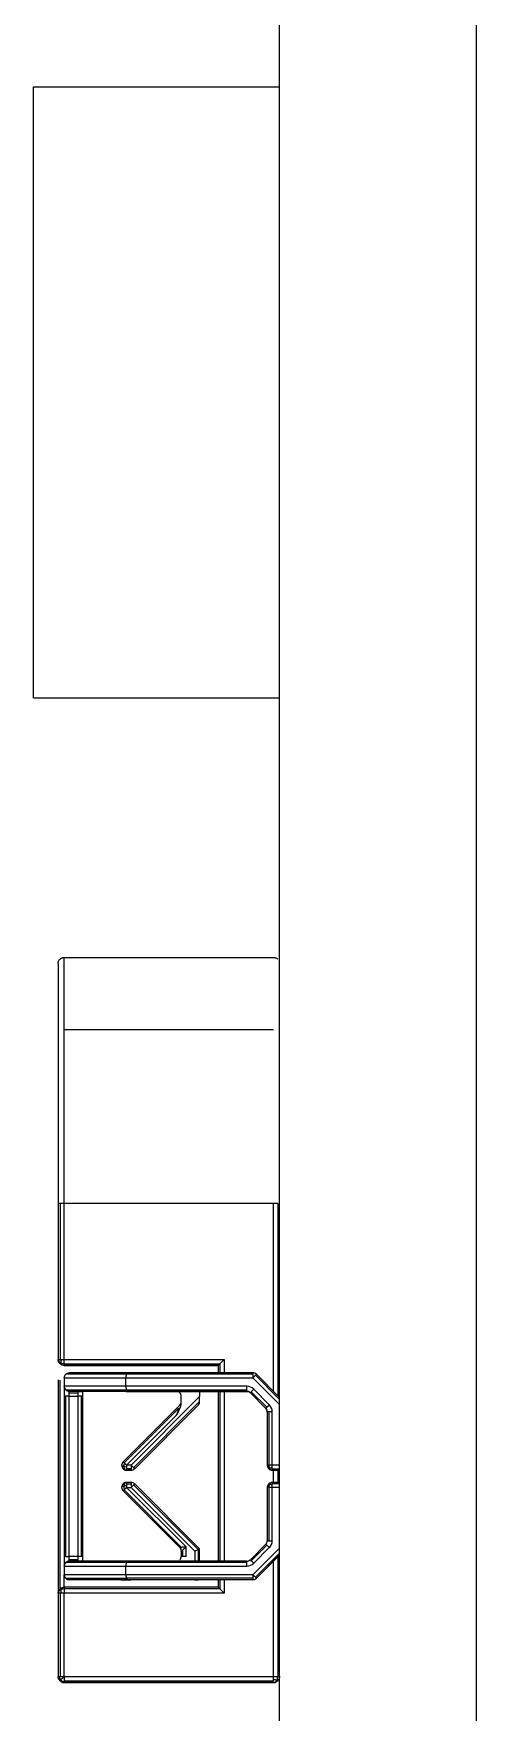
# Model space of a CAD drawing. Header units: millimetres. Extents: x 172 to 597, y 625 to 806.
# Drawn here: x 593.6 to 597.2, y 773.32 to 786.95 of the extents above; entities that cross this region are included whole.
import ezdxf

# ---------------------------------------------------------------- set-up
doc = ezdxf.new("R2010")
doc.units = ezdxf.units.MM

msp = doc.modelspace()

# ---------------------------------------------------------------- linework, layer by layer
at = {"color": 7, "linetype": 'Continuous', "lineweight": 25}
for p, q in [((595.598, 688.47), (595.598, 804.533)), ((597.198, 688.47), (597.198, 804.533)), ((593.598, 781.558), (593.598, 786.521)), ((593.598, 786.521), (595.598, 786.521)), ((593.598, 781.558), (595.598, 781.558)), ((593.848, 779.451), (595.548, 779.451)), ((593.848, 778.865), (595.548, 778.865)), ((593.798, 777.451), (593.798, 776.186)), ((593.813, 777.451), (593.813, 776.186)), ((593.848, 776.186), (593.848, 777.451)), ((595.548, 777.451), (593.848, 777.451)), ((593.848, 776.186), (595.148, 776.186)), ((593.848, 776.151), (595.113, 776.151)), ((593.848, 776.136), (595.098, 776.136)), ((595.098, 776.136), (593.848, 776.136)), ((593.848, 776.037), (593.848, 775.967)), ((593.848, 776.037), (594.348, 776.037)), ((594.353, 776.065), (593.86, 776.065)), ((594.364, 776.077), (593.888, 776.077)), ((594.348, 775.967), (594.348, 776.037)), ((594.348, 776.037), (595.381, 776.037)), ((595.381, 776.065), (594.353, 776.065)), ((595.381, 776.077), (594.364, 776.077)), ((595.098, 776.136), (595.098, 776.077)), ((595.381, 776.077), (595.381, 776.065)), ((595.381, 776.065), (595.381, 776.037)), ((595.598, 775.877), (595.41, 776.065)), ((593.798, 776.021), (593.798, 774.287)), ((594.348, 775.967), (593.848, 775.967)), ((593.848, 775.967), (593.848, 775.966)), ((593.848, 775.966), (593.848, 775.886)), ((593.86, 775.938), (594.353, 775.938)), ((593.86, 775.938), (593.86, 775.938)), ((593.888, 775.927), (594.364, 775.927)), ((593.888, 775.926), (593.888, 775.927)), ((593.958, 775.926), (593.888, 775.926)), ((593.888, 775.915), (593.888, 775.926)), ((593.888, 775.915), (593.958, 775.915)), ((593.888, 775.886), (593.888, 775.915)), ((593.958, 775.926), (593.958, 775.915)), ((593.958, 775.915), (593.958, 775.886)), ((594.758, 775.926), (593.998, 775.926)), ((593.998, 775.886), (593.998, 775.926)), ((595.331, 775.967), (594.348, 775.967)), ((594.348, 775.926), (595.346, 775.926)), ((594.348, 775.926), (594.348, 775.926)), ((594.758, 775.926), (594.348, 775.926)), ((594.353, 775.938), (595.331, 775.938)), ((594.364, 775.927), (595.331, 775.927)), ((594.758, 775.926), (594.758, 775.926)), ((594.786, 775.914), (594.786, 775.914)), ((594.948, 775.926), (594.948, 775.883)), ((595.098, 775.926), (595.098, 774.547)), ((595.331, 775.938), (595.331, 775.967)), ((595.331, 775.927), (595.331, 775.938)), ((595.331, 775.927), (595.331, 775.926)), ((595.347, 775.924), (595.347, 775.923)), ((595.36, 775.915), (595.486, 775.788)), ((595.486, 775.788), (595.36, 775.915)), ((595.36, 775.915), (595.36, 775.915)), ((595.368, 775.923), (595.494, 775.797)), ((595.514, 775.817), (595.388, 775.943)), ((593.848, 775.886), (593.848, 774.586)), ((593.86, 774.586), (593.86, 775.886)), ((593.888, 775.886), (593.958, 775.886)), ((593.888, 774.586), (593.888, 775.886)), ((593.958, 775.886), (593.958, 774.586)), ((593.986, 775.886), (593.986, 774.586)), ((593.998, 774.586), (593.998, 775.886)), ((594.786, 775.814), (594.326, 775.354)), ((594.334, 775.346), (594.778, 775.789)), ((594.948, 775.883), (594.391, 775.326)), ((594.948, 775.843), (594.411, 775.306)), ((594.42, 775.298), (594.936, 775.814)), ((594.936, 775.814), (594.42, 775.297)), ((594.798, 775.827), (594.798, 775.886)), ((594.936, 775.814), (594.936, 775.814)), ((594.945, 775.827), (594.945, 775.827)), ((595.494, 775.797), (595.486, 775.788)), ((595.486, 775.788), (595.495, 775.775)), ((595.486, 775.788), (595.486, 775.788)), ((595.495, 775.775), (595.495, 775.775)), ((595.498, 775.76), (595.498, 775.327)), ((595.51, 775.76), (595.51, 775.327)), ((595.538, 775.327), (595.538, 775.76)), ((594.354, 775.326), (594.758, 775.729)), ((594.337, 775.343), (594.334, 775.346)), ((594.317, 775.311), (594.317, 775.31)), ((594.391, 775.326), (594.354, 775.326)), ((594.354, 775.326), (594.354, 775.315)), ((594.354, 775.315), (594.354, 775.298)), ((594.391, 775.298), (594.354, 775.298)), ((594.354, 775.298), (594.354, 775.286)), ((594.354, 775.286), (594.391, 775.286)), ((594.354, 775.286), (594.354, 775.286)), ((594.391, 775.286), (594.354, 775.286)), ((594.391, 775.326), (594.391, 775.298)), ((594.391, 775.298), (594.391, 775.286)), ((594.391, 775.286), (594.391, 775.286)), ((594.407, 775.289), (594.407, 775.289)), ((594.42, 775.298), (594.411, 775.306)), ((594.42, 775.297), (594.42, 775.298)), ((595.498, 775.327), (595.498, 775.326)), ((595.51, 775.298), (595.51, 775.298)), ((595.538, 775.309), (595.538, 775.327)), ((595.538, 775.298), (595.538, 775.309)), ((595.538, 775.287), (595.538, 775.298)), ((595.538, 775.286), (595.538, 775.287)), ((595.598, 775.286), (595.538, 775.286)), ((594.334, 775.126), (594.326, 775.118)), ((594.326, 775.118), (594.786, 774.658)), ((594.326, 775.117), (594.326, 775.118)), ((594.786, 774.657), (594.326, 775.117)), ((594.334, 775.126), (594.337, 775.129)), ((594.801, 774.659), (594.334, 775.126)), ((594.354, 775.186), (594.354, 775.174)), ((594.391, 775.186), (594.354, 775.186)), ((594.354, 775.174), (594.354, 775.157)), ((594.354, 775.174), (594.391, 775.174)), ((594.354, 775.157), (594.354, 775.146)), ((594.838, 774.663), (594.354, 775.146)), ((594.354, 775.146), (594.391, 775.146)), ((594.391, 775.186), (594.391, 775.174)), ((594.391, 775.174), (594.391, 775.146)), ((594.391, 775.146), (594.908, 774.629)), ((594.411, 775.166), (594.936, 774.641)), ((594.948, 774.646), (594.42, 775.174)), ((595.498, 775.147), (595.498, 774.713)), ((595.51, 775.147), (595.51, 774.713)), ((595.538, 775.175), (595.538, 775.187)), ((595.598, 775.187), (595.538, 775.187)), ((595.538, 775.165), (595.538, 775.175)), ((595.538, 775.147), (595.538, 775.165)), ((595.538, 774.713), (595.538, 775.147)), ((594.838, 774.586), (594.838, 774.663)), ((595.486, 774.685), (595.36, 774.558)), ((595.494, 774.677), (595.368, 774.55)), ((593.848, 774.586), (593.848, 774.507)), ((594.353, 774.535), (593.86, 774.535)), ((593.888, 774.558), (593.888, 774.586)), ((593.958, 774.586), (593.888, 774.586)), ((593.958, 774.558), (593.888, 774.558)), ((594.364, 774.547), (593.888, 774.547)), ((593.958, 774.586), (593.958, 774.558)), ((593.998, 774.546), (593.998, 774.586)), ((595.331, 774.535), (594.353, 774.535)), ((595.331, 774.547), (594.364, 774.547)), ((594.786, 774.658), (594.795, 774.645)), ((594.786, 774.658), (594.786, 774.657)), ((594.795, 774.645), (594.798, 774.629)), ((594.795, 774.645), (594.795, 774.644)), ((594.798, 774.629), (594.798, 774.586)), ((594.81, 774.586), (594.81, 774.639)), ((594.948, 774.547), (594.948, 774.646)), ((595.331, 774.535), (595.331, 774.547)), ((595.331, 774.507), (595.331, 774.535)), ((595.368, 774.55), (595.36, 774.558)), ((595.388, 774.53), (595.514, 774.657)), ((595.41, 774.408), (595.598, 774.597)), ((595.598, 774.596), (595.41, 774.408)), ((593.848, 774.507), (593.848, 774.437)), ((593.848, 774.507), (594.348, 774.507)), ((594.348, 774.437), (593.848, 774.437)), ((593.848, 774.437), (593.848, 774.436)), ((593.86, 774.408), (594.353, 774.408)), ((593.86, 774.408), (593.86, 774.407)), ((593.888, 774.397), (594.364, 774.397)), ((593.888, 774.396), (593.888, 774.397)), ((594.948, 774.396), (593.888, 774.396)), ((594.308, 774.396), (594.308, 774.396)), ((594.908, 774.396), (594.308, 774.396)), ((594.31, 774.396), (594.308, 774.396)), ((594.348, 774.437), (594.348, 774.507)), ((594.348, 774.507), (595.331, 774.507)), ((595.381, 774.437), (594.348, 774.437)), ((595.381, 774.408), (594.353, 774.408)), ((594.364, 774.397), (595.381, 774.397)), ((595.381, 774.396), (594.388, 774.396)), ((594.948, 774.396), (594.948, 774.396)), ((594.948, 774.396), (594.948, 774.396)), ((595.098, 774.396), (595.098, 774.336)), ((595.381, 774.437), (595.381, 774.408)), ((595.381, 774.408), (595.381, 774.397)), ((595.381, 774.397), (595.381, 774.396)), ((595.397, 774.399), (595.397, 774.4)), ((595.41, 774.408), (595.401, 774.417)), ((595.41, 774.408), (595.41, 774.408)), ((593.798, 774.286), (593.798, 773.611)), ((593.813, 774.286), (593.813, 773.611)), ((595.098, 774.336), (593.848, 774.336)), ((595.113, 774.322), (593.848, 774.322)), ((595.148, 774.286), (593.848, 774.286)), ((593.848, 773.611), (593.848, 774.286)), ((593.798, 773.611), (593.798, 773.611)), ((593.813, 773.576), (593.813, 773.575)), ((593.848, 773.611), (595.548, 773.611)), ((593.848, 773.576), (595.548, 773.576)), ((595.583, 773.576), (595.583, 773.575)), ((595.548, 773.561), (593.848, 773.561)), ((593.848, 773.561), (595.548, 773.561)), ((593.848, 773.561), (593.848, 773.561)), ((595.548, 773.561), (595.548, 773.561))]:
    msp.add_line(p, q, dxfattribs=at)
at = {"color": 8, "linetype": 'Continuous', "lineweight": 25}
for p, q in [((595.548, 775.927), (595.548, 777.451)), ((595.583, 777.451), (595.583, 775.891)), ((595.148, 776.186), (595.148, 776.077)), ((595.113, 776.151), (595.113, 776.077)), ((595.381, 776.037), (595.598, 775.82)), ((595.598, 775.86), (595.401, 776.057)), ((593.813, 774.322), (593.813, 776.016)), ((595.113, 775.926), (595.113, 774.547)), ((595.148, 775.926), (595.148, 774.547)), ((595.598, 775.327), (595.538, 775.327)), ((595.538, 775.298), (595.598, 775.298)), ((595.538, 775.287), (595.598, 775.287)), ((595.548, 775.187), (595.548, 775.286)), ((595.583, 775.286), (595.583, 775.187)), ((595.598, 775.175), (595.538, 775.175)), ((595.538, 775.147), (595.598, 775.147)), ((593.888, 774.547), (593.888, 774.558)), ((593.958, 774.558), (593.958, 774.547)), ((594.908, 774.629), (594.908, 774.547)), ((594.936, 774.641), (594.936, 774.547)), ((595.598, 774.653), (595.381, 774.437)), ((595.401, 774.417), (595.598, 774.613)), ((595.548, 773.611), (595.548, 774.546)), ((595.583, 774.582), (595.583, 773.611)), ((593.848, 774.336), (593.848, 774.435)), ((594.908, 774.396), (594.908, 774.396)), ((594.936, 774.396), (594.936, 774.396)), ((595.113, 774.396), (595.113, 774.322)), ((595.148, 774.396), (595.148, 774.286))]:
    msp.add_line(p, q, dxfattribs=at)
at = {"color": 7, "linetype": 'Continuous', "lineweight": 25, "flags": 128}
for points in [[(595.381, 776.037), (595.384, 776.039), (595.387, 776.042), (595.39, 776.045), (595.392, 776.047), (595.395, 776.05), (595.397, 776.052), (595.399, 776.055), (595.401, 776.057)], [(595.401, 776.057), (595.403, 776.058), (595.405, 776.06), (595.406, 776.062), (595.407, 776.063), (595.408, 776.064), (595.409, 776.064), (595.409, 776.065), (595.41, 776.065)], [(595.368, 775.923), (595.366, 775.921), (595.364, 775.92), (595.363, 775.918), (595.362, 775.917), (595.361, 775.916), (595.36, 775.915), (595.36, 775.915), (595.36, 775.915)], [(595.388, 775.943), (595.385, 775.94), (595.382, 775.938), (595.38, 775.935), (595.377, 775.932), (595.375, 775.93), (595.372, 775.927), (595.37, 775.925), (595.368, 775.923)], [(593.888, 775.886), (593.884, 775.886), (593.88, 775.886), (593.876, 775.886), (593.873, 775.886), (593.869, 775.886), (593.866, 775.886), (593.862, 775.886), (593.86, 775.886)], [(593.986, 775.886), (593.983, 775.886), (593.98, 775.886), (593.977, 775.886), (593.973, 775.886), (593.969, 775.886), (593.966, 775.886), (593.962, 775.886), (593.958, 775.886)], [(595.494, 775.797), (595.496, 775.799), (595.499, 775.801), (595.501, 775.803), (595.504, 775.806), (595.506, 775.808), (595.509, 775.811), (595.512, 775.814), (595.514, 775.817)], [(595.538, 775.76), (595.534, 775.76), (595.53, 775.76), (595.526, 775.76), (595.523, 775.76), (595.519, 775.76), (595.516, 775.76), (595.512, 775.76), (595.51, 775.76)], [(594.334, 775.346), (594.333, 775.348), (594.331, 775.35), (594.329, 775.351), (594.328, 775.352), (594.327, 775.353), (594.327, 775.354), (594.326, 775.354), (594.326, 775.354)], [(594.354, 775.326), (594.352, 775.328), (594.35, 775.331), (594.348, 775.333), (594.345, 775.335), (594.343, 775.337), (594.341, 775.339), (594.339, 775.341), (594.337, 775.343)], [(594.332, 775.317), (594.328, 775.318), (594.325, 775.319), (594.322, 775.32), (594.319, 775.321), (594.317, 775.322), (594.316, 775.323), (594.315, 775.325), (594.314, 775.326)], [(594.411, 775.306), (594.409, 775.308), (594.407, 775.31), (594.405, 775.313), (594.402, 775.315), (594.4, 775.318), (594.397, 775.321), (594.394, 775.323), (594.391, 775.326)], [(595.538, 775.327), (595.534, 775.327), (595.53, 775.327), (595.526, 775.327), (595.523, 775.327), (595.519, 775.327), (595.516, 775.327), (595.512, 775.327), (595.51, 775.327)], [(594.332, 775.155), (594.328, 775.155), (594.325, 775.154), (594.322, 775.152), (594.319, 775.151), (594.317, 775.15), (594.316, 775.149), (594.315, 775.147), (594.314, 775.146)], [(594.337, 775.129), (594.339, 775.131), (594.341, 775.133), (594.343, 775.135), (594.345, 775.137), (594.348, 775.139), (594.35, 775.141), (594.352, 775.144), (594.354, 775.146)], [(594.391, 775.146), (594.394, 775.149), (594.397, 775.152), (594.4, 775.154), (594.402, 775.157), (594.405, 775.159), (594.407, 775.162), (594.409, 775.164), (594.411, 775.166)], [(594.411, 775.166), (594.413, 775.168), (594.415, 775.17), (594.416, 775.171), (594.417, 775.172), (594.418, 775.173), (594.419, 775.174), (594.419, 775.174), (594.42, 775.174)], [(595.51, 775.147), (595.512, 775.147), (595.516, 775.147), (595.519, 775.147), (595.523, 775.147), (595.526, 775.147), (595.53, 775.147), (595.534, 775.147), (595.538, 775.147)], [(595.494, 774.677), (595.493, 774.678), (595.491, 774.68), (595.489, 774.682), (595.488, 774.683), (595.487, 774.684), (595.487, 774.684), (595.486, 774.685), (595.486, 774.685)], [(595.514, 774.657), (595.512, 774.659), (595.509, 774.662), (595.506, 774.665), (595.504, 774.667), (595.501, 774.67), (595.499, 774.672), (595.496, 774.675), (595.494, 774.677)], [(595.51, 774.713), (595.512, 774.713), (595.516, 774.713), (595.519, 774.713), (595.523, 774.713), (595.526, 774.713), (595.53, 774.713), (595.534, 774.713), (595.538, 774.713)], [(593.86, 774.586), (593.862, 774.586), (593.866, 774.586), (593.869, 774.586), (593.873, 774.586), (593.876, 774.586), (593.88, 774.586), (593.884, 774.586), (593.888, 774.586)], [(593.986, 774.586), (593.983, 774.586), (593.98, 774.586), (593.977, 774.586), (593.973, 774.586), (593.969, 774.586), (593.966, 774.586), (593.962, 774.586), (593.958, 774.586)], [(594.838, 774.586), (594.834, 774.586), (594.83, 774.586), (594.826, 774.586), (594.823, 774.586), (594.819, 774.586), (594.816, 774.586), (594.812, 774.586), (594.81, 774.586)], [(595.368, 774.55), (595.37, 774.548), (595.372, 774.546), (595.375, 774.543), (595.377, 774.541), (595.38, 774.538), (595.382, 774.536), (595.385, 774.533), (595.388, 774.53)], [(594.388, 774.396), (594.372, 774.396), (594.357, 774.396), (594.343, 774.396), (594.331, 774.396), (594.321, 774.396), (594.314, 774.396), (594.309, 774.396), (594.308, 774.396)], [(594.908, 774.396), (594.912, 774.396), (594.916, 774.396), (594.919, 774.396), (594.923, 774.396), (594.927, 774.396), (594.93, 774.396), (594.933, 774.396), (594.936, 774.396)], [(595.401, 774.417), (595.399, 774.419), (595.397, 774.421), (595.395, 774.423), (595.392, 774.426), (595.39, 774.428), (595.387, 774.431), (595.384, 774.434), (595.381, 774.437)], [(593.848, 773.611), (593.844, 773.607), (593.839, 773.603), (593.835, 773.599), (593.832, 773.595), (593.828, 773.591), (593.825, 773.588), (593.822, 773.585), (593.819, 773.582)]]:
    msp.add_lwpolyline(points, dxfattribs=at)
at = {"color": 7, "linetype": 'Continuous', "lineweight": 25}
for centre, radius, start, end in [((593.832, 776.189), 0.0339, 184.4182, 248.0037), ((593.9, 776.154), 0.0814, 156.8236, 177.7742), ((593.847, 776.216), 0.0651, 244.1947, 270.4768), ((593.836, 776.155), 0.0167, 171.4872, 233.108), ((595.381, 776.037), 0.04, 67.5, 90), ((595.381, 776.037), 0.04, 45, 67.5), ((593.888, 775.966), 0.04, 180, 225), ((593.888, 775.966), 0.04, 225, 270), ((594.758, 775.886), 0.04, 45, 90), ((594.758, 775.886), 0.04, 45, 90), ((594.758, 775.886), 0.04, 0, 45), ((594.758, 775.886), 0.04, 0, 45), ((595.331, 775.887), 0.08, 45, 90), ((595.331, 775.887), 0.04, 67.5, 90), ((595.331, 775.886), 0.04, 67.5, 90), ((595.331, 775.887), 0.04, 45, 67.5), ((595.331, 775.886), 0.04, 45, 67.5), ((593.858, 766.244), 9.642, 89.99, 90.0596), ((593.988, 766.244), 9.642, 89.9404, 90.01), ((594.758, 775.843), 0.04, 315, 337.5), ((594.908, 775.842), 0.04, 315, 337.5), ((594.908, 775.842), 0.04, 337.5, 342.8607), ((594.908, 775.842), 0.04, 342.8607, 360), ((595.458, 775.76), 0.04, 22.5, 45), ((595.458, 775.76), 0.04, 0, 22.5), ((595.508, 766.118), 9.642, 89.99, 90.0596), ((595.458, 775.76), 0.08, 0, 45), ((594.354, 775.326), 0.04, 135, 180), ((594.404, 775.317), 0.0724, 158.2464, 179.8201), ((594.354, 775.326), 0.04, 180, 202.5), ((594.354, 775.326), 0.04, 180, 202.5), ((594.354, 775.326), 0.04, 202.5, 259.2009), ((594.354, 775.326), 0.04, 202.5, 259.2009), ((594.354, 775.437), 0.123, 259.7934, 270.3401), ((594.359, 775.312), 0.0278, 169.4877, 243.548), ((594.354, 775.326), 0.04, 259.2009, 270), ((594.354, 775.326), 0.04, 259.2009, 270), ((594.391, 775.326), 0.04, 270, 292.5), ((594.391, 775.326), 0.04, 270, 292.5), ((594.391, 775.326), 0.04, 292.5, 315), ((594.391, 775.326), 0.04, 292.5, 315), ((595.508, 765.685), 9.642, 89.99, 90.0596), ((595.538, 775.327), 0.04, 180, 206.5651), ((595.538, 775.326), 0.04, 180, 206.5651), ((595.513, 775.317), 0.0134, 216.9007, 278.5023), ((595.538, 775.327), 0.04, 206.5651, 225), ((595.538, 775.326), 0.04, 206.5651, 225), ((595.562, 775.326), 0.0521, 179.5238, 205.8081), ((595.538, 775.327), 0.04, 225, 270), ((595.538, 775.326), 0.04, 225, 270), ((595.512, 775.369), 0.0651, 272.2364, 293.1791), ((595.54, 775.314), 0.0272, 202.0013, 265.5733), ((594.354, 775.146), 0.04, 157.5, 180), ((594.354, 775.146), 0.04, 180, 225), ((594.354, 775.146), 0.04, 180, 225), ((594.354, 775.146), 0.04, 100.7991, 157.5), ((594.359, 775.16), 0.0278, 116.4257, 190.5211), ((594.354, 775.035), 0.123, 89.6596, 100.2189), ((594.404, 775.156), 0.0724, 180.181, 201.7524), ((594.354, 775.146), 0.04, 90, 100.7991), ((594.391, 775.146), 0.04, 67.5, 90), ((594.391, 775.146), 0.04, 45, 67.5), ((595.538, 775.147), 0.04, 153.4349, 180), ((595.508, 765.505), 9.642, 89.99, 90.0596), ((595.538, 775.147), 0.04, 135, 153.4349), ((595.513, 775.156), 0.0134, 81.524, 143.137), ((595.538, 775.147), 0.04, 90, 135), ((595.562, 775.147), 0.052, 154.1889, 180.4772), ((595.54, 775.16), 0.0272, 94.4034, 157.9953), ((595.512, 775.105), 0.0651, 66.8233, 87.7827), ((595.458, 774.713), 0.04, 315, 337.5), ((595.458, 774.713), 0.04, 337.5, 360), ((595.508, 765.071), 9.642, 89.99, 90.0596), ((595.458, 774.713), 0.08, 315, 360), ((593.858, 764.944), 9.642, 89.99, 90.0596), ((593.888, 774.506), 0.04, 90, 135), ((593.988, 764.944), 9.642, 89.9404, 90.01), ((594.758, 774.586), 0.04, 315, 360), ((594.808, 764.944), 9.642, 89.99, 90.0596), ((595.331, 774.587), 0.04, 270, 292.5), ((595.331, 774.587), 0.08, 270, 315), ((595.331, 774.587), 0.04, 292.5, 315), ((593.888, 774.436), 0.04, 180, 206.5651), ((593.888, 774.436), 0.04, 206.5651, 225), ((593.888, 774.436), 0.04, 225, 270), ((594.938, 764.754), 9.642, 89.9404, 90.01), ((595.381, 774.437), 0.04, 270, 292.5), ((595.381, 774.436), 0.04, 270, 292.5), ((595.381, 774.437), 0.04, 292.5, 315), ((595.381, 774.436), 0.04, 292.5, 315), ((593.832, 774.284), 0.034, 112.0097, 175.588), ((593.836, 774.318), 0.0167, 126.8642, 188.4937), ((593.847, 774.257), 0.0651, 89.5234, 115.8139), ((593.9, 774.318), 0.0812, 182.2046, 203.1867), ((593.859, 773.623), 0.0572, 192.0507, 225.4954), ((593.86, 773.623), 0.0573, 224.5106, 257.9352), ((595.58, 773.664), 0.0814, 246.8209, 267.7637), ((595.545, 773.595), 0.034, 274.4267, 337.9987), ((595.518, 773.611), 0.0651, 334.1919, 0.4762), ((595.579, 773.599), 0.0167, 261.5019, 323.0744)]:
    msp.add_arc(centre, radius, start, end, dxfattribs=at)
for points in [[(593.798, 779.401), (593.798, 779.404), (593.798, 779.411), (593.801, 779.42), (593.806, 779.429), (593.81, 779.434), (593.813, 779.436)], [(593.813, 779.436), (593.815, 779.439), (593.82, 779.443), (593.829, 779.447), (593.838, 779.45), (593.845, 779.451), (593.848, 779.451)], [(593.848, 778.865), (593.848, 778.953), (593.848, 779.128), (593.848, 779.309), (593.848, 779.429), (593.848, 779.444), (593.848, 779.451)], [(595.548, 779.451), (595.551, 779.451), (595.558, 779.45), (595.567, 779.447), (595.576, 779.443), (595.581, 779.439), (595.583, 779.436)], [(593.848, 777.451), (593.848, 777.582), (593.848, 777.844), (593.848, 778.221), (593.848, 778.572), (593.848, 778.768), (593.848, 778.865)], [(593.813, 777.451), (593.81, 777.451), (593.806, 777.451), (593.801, 777.451), (593.798, 777.451), (593.798, 777.451), (593.798, 777.451)], [(593.848, 777.451), (593.845, 777.451), (593.838, 777.451), (593.829, 777.451), (593.82, 777.451), (593.815, 777.451), (593.813, 777.451)], [(595.583, 777.451), (595.581, 777.451), (595.576, 777.451), (595.567, 777.451), (595.558, 777.451), (595.551, 777.451), (595.548, 777.451)], [(593.798, 776.186), (593.798, 776.186), (593.798, 776.186), (593.801, 776.186), (593.806, 776.186), (593.81, 776.186), (593.813, 776.186)], [(593.813, 776.151), (593.81, 776.153), (593.806, 776.158), (593.801, 776.167), (593.798, 776.177), (593.798, 776.183), (593.798, 776.186)], [(593.798, 776.186), (593.798, 776.183), (593.798, 776.176), (593.801, 776.167), (593.806, 776.158), (593.81, 776.153), (593.813, 776.151)], [(593.848, 776.151), (593.848, 776.153), (593.848, 776.158), (593.848, 776.167), (593.848, 776.177), (593.848, 776.183), (593.848, 776.186)], [(593.798, 774.286), (593.798, 774.29), (593.798, 774.296), (593.801, 774.306), (593.806, 774.314), (593.81, 774.319), (593.813, 774.322)], [(593.813, 774.286), (593.81, 774.286), (593.806, 774.286), (593.801, 774.286), (593.798, 774.286), (593.798, 774.286), (593.798, 774.286)], [(593.848, 774.336), (593.848, 774.336), (593.848, 774.336), (593.848, 774.333), (593.848, 774.328), (593.848, 774.324), (593.848, 774.322)], [(593.848, 774.322), (593.848, 774.319), (593.848, 774.314), (593.848, 774.306), (593.848, 774.296), (593.848, 774.29), (593.848, 774.286)], [(593.813, 773.576), (593.81, 773.578), (593.806, 773.583), (593.801, 773.592), (593.798, 773.602), (593.798, 773.608), (593.798, 773.611)], [(593.798, 773.611), (593.798, 773.607), (593.798, 773.601), (593.802, 773.591), (593.806, 773.582), (593.811, 773.577), (593.813, 773.575)], [(593.813, 773.611), (593.815, 773.611), (593.82, 773.611), (593.829, 773.611), (593.838, 773.611), (593.845, 773.611), (593.848, 773.611)], [(593.848, 773.561), (593.845, 773.562), (593.838, 773.562), (593.829, 773.565), (593.82, 773.569), (593.815, 773.574), (593.813, 773.576)], [(593.813, 773.575), (593.815, 773.573), (593.82, 773.569), (593.829, 773.564), (593.838, 773.561), (593.845, 773.561), (593.848, 773.561)], [(593.848, 773.611), (593.848, 773.608), (593.848, 773.602), (593.848, 773.592), (593.848, 773.583), (593.848, 773.578), (593.848, 773.576)], [(595.548, 773.611), (595.551, 773.611), (595.558, 773.611), (595.567, 773.611), (595.576, 773.611), (595.581, 773.611), (595.583, 773.611)], [(595.583, 773.576), (595.581, 773.574), (595.576, 773.569), (595.567, 773.565), (595.558, 773.562), (595.551, 773.562), (595.548, 773.561)], [(595.548, 773.561), (595.551, 773.561), (595.558, 773.561), (595.567, 773.564), (595.575, 773.569), (595.58, 773.573), (595.583, 773.575)]]:
    msp.add_open_spline(points, degree=3, dxfattribs=at)
for points, knots in [([(593.798, 779.401), (593.798, 779.364), (593.798, 779.291), (593.798, 778.769), (593.798, 778.126), (593.798, 777.676), (593.798, 777.451)], [0, 0, 0, 0, 0.27962, 0.559236, 0.779616, 1, 1, 1, 1]), ([(593.813, 776.186), (593.815, 776.186), (593.819, 776.186), (593.823, 776.186), (593.825, 776.186)], [0, 0, 0, 0, 0.559874, 1, 1, 1, 1]), ([(593.825, 776.186), (593.83, 776.186), (593.837, 776.186), (593.844, 776.186), (593.848, 776.186)], [0, 0, 0, 0, 0.55974, 1, 1, 1, 1]), ([(595.148, 776.186), (595.14, 776.179), (595.128, 776.166), (595.117, 776.155), (595.113, 776.151)], [0, 0, 0, 0, 0.594799, 1, 1, 1, 1]), ([(593.825, 776.142), (593.823, 776.143), (593.818, 776.146), (593.814, 776.149), (593.813, 776.151)], [0, 0, 0, 0, 0.559874, 1, 1, 1, 1]), ([(593.848, 776.136), (593.844, 776.137), (593.836, 776.137), (593.829, 776.14), (593.825, 776.142)], [0, 0, 0, 0, 0.55974, 1, 1, 1, 1]), ([(593.848, 776.037), (593.849, 776.043), (593.85, 776.053), (593.857, 776.061), (593.86, 776.065)], [0, 0, 0, 0, 0.554193, 1, 1, 1, 1]), ([(593.86, 776.065), (593.864, 776.069), (593.873, 776.075), (593.883, 776.076), (593.888, 776.077)], [0, 0, 0, 0, 0.55524, 1, 1, 1, 1]), ([(594.353, 776.065), (594.351, 776.06), (594.348, 776.052), (594.348, 776.041), (594.348, 776.037)], [0, 0, 0, 0, 0.56529, 1, 1, 1, 1]), ([(594.364, 776.077), (594.362, 776.076), (594.358, 776.075), (594.354, 776.068), (594.353, 776.065)], [0, 0, 0, 0, 0.565249, 1, 1, 1, 1]), ([(595.113, 776.151), (595.11, 776.149), (595.106, 776.144), (595.101, 776.14), (595.098, 776.137), (595.098, 776.137), (595.098, 776.136)], [0, 0, 0, 0, 0.283754, 0.541304, 0.777834, 1, 1, 1, 1]), ([(593.86, 775.938), (593.856, 775.943), (593.849, 775.951), (593.848, 775.962), (593.848, 775.967)], [0, 0, 0, 0, 0.56529, 1, 1, 1, 1]), ([(593.888, 775.927), (593.882, 775.927), (593.871, 775.928), (593.863, 775.935), (593.86, 775.938)], [0, 0, 0, 0, 0.565249, 1, 1, 1, 1]), ([(593.958, 775.926), (593.968, 775.926), (593.982, 775.926), (593.996, 775.926), (593.997, 775.926), (593.998, 775.926)], [0, 0, 0, 0, 0.504791, 0.758707, 1, 1, 1, 1]), ([(594.348, 775.967), (594.348, 775.961), (594.349, 775.95), (594.351, 775.942), (594.353, 775.938)], [0, 0, 0, 0, 0.554193, 1, 1, 1, 1]), ([(594.353, 775.938), (594.355, 775.935), (594.358, 775.928), (594.363, 775.927), (594.364, 775.927)], [0, 0, 0, 0, 0.55524, 1, 1, 1, 1]), ([(594.758, 775.729), (594.768, 775.746), (594.782, 775.771), (594.795, 775.804), (594.797, 775.82), (594.798, 775.827)], [0, 0, 0, 0, 0.5424233, 0.7929774, 1, 1, 1, 1]), ([(594.778, 775.789), (594.775, 775.782), (594.769, 775.763), (594.762, 775.742), (594.758, 775.729)], [0, 0, 0, 0, 0.38968, 1, 1, 1, 1]), ([(594.936, 775.814), (594.938, 775.817), (594.942, 775.82), (594.944, 775.825), (594.945, 775.827)], [0, 0, 0, 0, 0.564983, 1, 1, 1, 1]), ([(594.945, 775.827), (594.946, 775.83), (594.947, 775.835), (594.948, 775.84), (594.948, 775.843)], [0, 0, 0, 0, 0.573334, 1, 1, 1, 1]), ([(594.948, 775.843), (594.948, 775.849), (594.948, 775.862), (594.948, 775.876), (594.948, 775.883)], [0, 0, 0, 0, 0.54269, 1, 1, 1, 1]), ([(594.838, 774.663), (594.829, 774.662), (594.816, 774.661), (594.805, 774.659), (594.801, 774.659)], [0, 0, 0, 0, 0.6413292, 1, 1, 1, 1]), ([(594.81, 774.639), (594.814, 774.643), (594.822, 774.65), (594.833, 774.658), (594.838, 774.663)], [0, 0, 0, 0, 0.487792, 1, 1, 1, 1]), ([(593.848, 774.507), (593.849, 774.513), (593.85, 774.523), (593.857, 774.531), (593.86, 774.535)], [0, 0, 0, 0, 0.554193, 1, 1, 1, 1]), ([(593.86, 774.535), (593.864, 774.539), (593.873, 774.545), (593.883, 774.546), (593.888, 774.547)], [0, 0, 0, 0, 0.55524, 1, 1, 1, 1]), ([(594.353, 774.535), (594.351, 774.53), (594.348, 774.522), (594.348, 774.511), (594.348, 774.507)], [0, 0, 0, 0, 0.56529, 1, 1, 1, 1]), ([(594.364, 774.547), (594.362, 774.546), (594.358, 774.545), (594.354, 774.538), (594.353, 774.535)], [0, 0, 0, 0, 0.565249, 1, 1, 1, 1]), ([(594.801, 774.659), (594.799, 774.659), (594.794, 774.658), (594.79, 774.658), (594.787, 774.658), (594.786, 774.658), (594.786, 774.658)], [0, 0, 0, 0, 0.286101, 0.545599, 0.782016, 1, 1, 1, 1]), ([(594.798, 774.629), (594.798, 774.63), (594.798, 774.63), (594.8, 774.632), (594.804, 774.635), (594.808, 774.638), (594.81, 774.639)], [0, 0, 0, 0, 0.217989, 0.454409, 0.713905, 1, 1, 1, 1]), ([(594.908, 774.629), (594.914, 774.632), (594.924, 774.636), (594.933, 774.64), (594.936, 774.641)], [0, 0, 0, 0, 0.565249, 1, 1, 1, 1]), ([(594.936, 774.641), (594.94, 774.643), (594.946, 774.645), (594.947, 774.646), (594.948, 774.646)], [0, 0, 0, 0, 0.56529, 1, 1, 1, 1]), ([(593.86, 774.408), (593.856, 774.413), (593.849, 774.421), (593.848, 774.432), (593.848, 774.437)], [0, 0, 0, 0, 0.56529, 1, 1, 1, 1]), ([(593.888, 774.397), (593.882, 774.397), (593.871, 774.398), (593.863, 774.405), (593.86, 774.408)], [0, 0, 0, 0, 0.565249, 1, 1, 1, 1]), ([(594.308, 774.396), (594.308, 774.396), (594.308, 774.396), (594.312, 774.396), (594.325, 774.396), (594.348, 774.396), (594.371, 774.396), (594.384, 774.396), (594.388, 774.396)], [0, 0, 0, 0, 0.0375288, 0.1823157, 0.4183282, 0.6653384, 0.9132335, 1, 1, 1, 1]), ([(594.348, 774.437), (594.348, 774.431), (594.349, 774.42), (594.351, 774.412), (594.353, 774.408)], [0, 0, 0, 0, 0.554193, 1, 1, 1, 1]), ([(594.353, 774.408), (594.355, 774.405), (594.358, 774.398), (594.363, 774.397), (594.364, 774.397)], [0, 0, 0, 0, 0.55524, 1, 1, 1, 1]), ([(593.813, 774.322), (593.815, 774.324), (593.819, 774.327), (593.823, 774.33), (593.825, 774.331)], [0, 0, 0, 0, 0.559874, 1, 1, 1, 1]), ([(593.825, 774.286), (593.823, 774.286), (593.818, 774.286), (593.814, 774.286), (593.813, 774.286)], [0, 0, 0, 0, 0.559874, 1, 1, 1, 1]), ([(593.848, 774.286), (593.844, 774.286), (593.836, 774.286), (593.829, 774.286), (593.825, 774.286)], [0, 0, 0, 0, 0.55974, 1, 1, 1, 1]), ([(593.825, 774.331), (593.83, 774.333), (593.837, 774.336), (593.844, 774.336), (593.848, 774.336)], [0, 0, 0, 0, 0.55974, 1, 1, 1, 1]), ([(595.113, 774.322), (595.11, 774.324), (595.106, 774.328), (595.101, 774.333), (595.098, 774.336), (595.098, 774.336), (595.098, 774.336)], [0, 0, 0, 0, 0.283754, 0.541304, 0.777834, 1, 1, 1, 1]), ([(595.148, 774.286), (595.14, 774.294), (595.128, 774.307), (595.117, 774.317), (595.113, 774.322)], [0, 0, 0, 0, 0.594799, 1, 1, 1, 1]), ([(593.798, 773.611), (593.798, 773.611), (593.799, 773.611), (593.802, 773.611), (593.803, 773.611)], [0, 0, 0, 0, 0.55974, 1, 1, 1, 1]), ([(593.803, 773.611), (593.805, 773.611), (593.807, 773.611), (593.811, 773.611), (593.813, 773.611)], [0, 0, 0, 0, 0.559874, 1, 1, 1, 1]), ([(593.848, 773.576), (593.848, 773.574), (593.848, 773.57), (593.848, 773.568), (593.848, 773.567)], [0, 0, 0, 0, 0.559874, 1, 1, 1, 1]), ([(595.548, 773.589), (595.548, 773.593), (595.548, 773.6), (595.548, 773.608), (595.548, 773.611)], [0, 0, 0, 0, 0.55974, 1, 1, 1, 1]), ([(595.548, 773.576), (595.548, 773.578), (595.548, 773.582), (595.548, 773.587), (595.548, 773.589)], [0, 0, 0, 0, 0.559874, 1, 1, 1, 1]), ([(595.593, 773.589), (595.591, 773.586), (595.588, 773.582), (595.585, 773.578), (595.583, 773.576)], [0, 0, 0, 0, 0.559874, 1, 1, 1, 1]), ([(595.598, 773.611), (595.598, 773.607), (595.597, 773.599), (595.594, 773.592), (595.593, 773.589)], [0, 0, 0, 0, 0.55974, 1, 1, 1, 1]), ([(593.848, 773.567), (593.848, 773.565), (593.848, 773.562), (593.848, 773.562), (593.848, 773.561)], [0, 0, 0, 0, 0.5597405, 1, 1, 1, 1])]:
    msp.add_open_spline(points, degree=3, knots=knots, dxfattribs=at)

doc.saveas('drawing.dxf')
